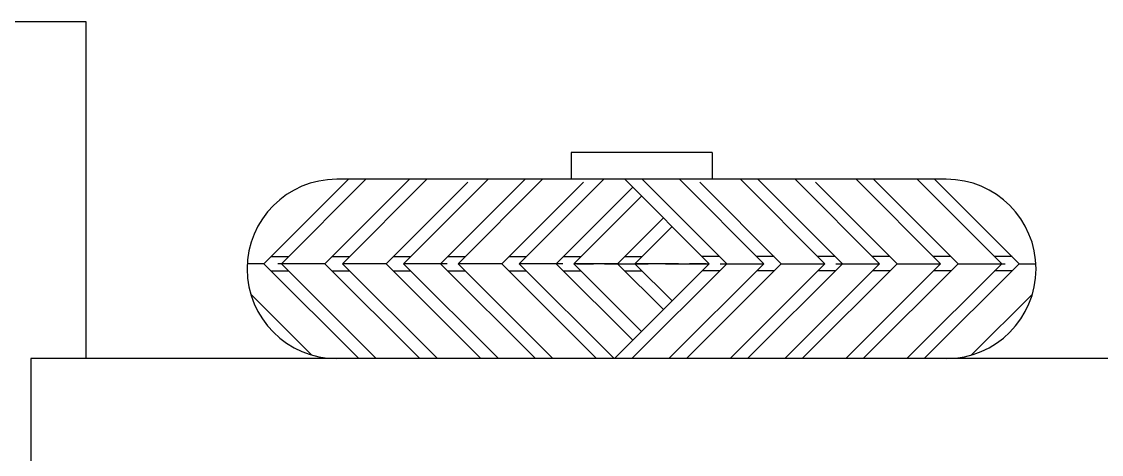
# Model space of a CAD drawing. Extents: x -121210 to 57230, y 84783 to 157800.
# Drawn here: x -31562 to -30522, y 118645 to 119062 of the extents above; entities that cross this region are included whole.
import ezdxf

# ---------------------------------------------------------------- set-up
doc = ezdxf.new("R2010")
doc.units = 0
doc.header["$MEASUREMENT"] = 0
doc.layers.get('0').update_dxf_attribs({"linetype": 'CONTINUOUS'})

# ---------------------------------------------------------------- blocks, each defined once
blk = doc.blocks.new('A$C1C31036F')
for p, q in [((0, 3458.3), (1427.6, 3458.3)), ((1427.6, 3458.3), (1427.6, 2808.3)), ((2634.2, 3205.6), (2362.3, 3205.6)), ((2362.3, 3205.6), (2362.3, 3154)), ((2634.2, 3205.6), (2634.2, 3154)), ((1770.4, 2991.1), (1933.3, 3154)), ((1804.1, 2991.1), (1967, 3154)), ((1888.2, 2991.1), (2051, 3154)), ((3085.6, 3154), (1910.9, 3154)), ((1921.8, 2991.1), (2084.7, 3154)), ((2005.9, 2991.1), (2163.2, 3148.5)), ((2039.5, 2991.1), (2202.4, 3154)), ((2111.1, 2991.1), (2274, 3154)), ((2144.7, 2991.1), (2307.6, 3154)), ((2228.8, 2991.1), (2386.1, 3148.5)), ((2262.4, 2991.1), (2425.3, 3154)), ((2628.8, 2991.1), (2465.9, 3154)), ((2662.4, 2991.1), (2499.5, 3154)), ((2734, 2991.1), (2571.1, 3154)), ((2767.6, 2991.1), (2610.3, 3148.5)), ((2851.7, 2991.1), (2688.8, 3154)), ((2885.4, 2991.1), (2722.5, 3154)), ((2956.9, 2991.1), (2794.1, 3154)), ((2990.6, 2991.1), (2833.3, 3148.5)), ((3074.6, 2991.1), (2911.8, 3154)), ((3108.3, 2991.1), (2945.4, 3154)), ((3192.4, 2991.1), (3029.5, 3154)), ((3226, 2991.1), (3063.1, 3154)), ((2334, 2991.1), (2481.4, 3138.5)), ((2367.7, 2991.1), (2498.2, 3121.7)), ((2451.7, 2991.1), (2540.3, 3079.7)), ((2485.4, 2991.1), (2557.1, 3062.9)), ((1784.2, 3004.9), (1811.1, 3004.9)), ((1784.2, 3004.9), (1817.8, 3004.9)), ((1901.9, 3004.9), (1935.6, 3004.9)), ((2019.6, 3004.9), (2053.3, 3004.9)), ((2124.9, 3004.9), (2158.5, 3004.9)), ((2242.6, 3004.9), (2276.2, 3004.9)), ((2347.8, 3004.9), (2381.4, 3004.9)), ((2465.5, 3004.9), (2499.1, 3004.9)), ((2648.7, 3004.9), (2615, 3004.9)), ((2753.9, 3004.9), (2720.2, 3004.9)), ((2871.6, 3004.9), (2838, 3004.9)), ((2976.8, 3004.9), (2943.2, 3004.9)), ((3094.5, 3004.9), (3060.9, 3004.9)), ((3212.2, 3004.9), (3178.6, 3004.9)), ((3212.2, 3004.9), (3185.4, 3004.9)), ((1770.4, 2991.1), (1738.3, 2991.1)), ((1770.4, 2991.1), (1952.8, 2808.8)), ((1784.2, 2977.4), (1811.1, 2977.4)), ((1784.2, 2977.4), (1817.8, 2977.4)), ((1856.6, 2991.1), (1797.3, 2991.1)), ((1856.6, 2991.1), (1797.3, 2991.1)), ((1888.2, 2991.1), (1804.1, 2991.1)), ((1888.2, 2991.1), (1804.1, 2991.1)), ((1804.1, 2991.1), (1986.4, 2808.8)), ((1888.2, 2991.1), (1804.1, 2991.1)), ((1888.2, 2991.1), (1804.1, 2991.1)), ((1888.2, 2991.1), (1804.1, 2991.1)), ((1888.2, 2991.1), (1804.1, 2991.1)), ((1888.2, 2991.1), (1804.1, 2991.1)), ((1888.2, 2991.1), (1804.1, 2991.1)), ((1888.2, 2991.1), (2070.5, 2808.8)), ((1901.9, 2977.4), (1935.6, 2977.4)), ((1921.8, 2991.1), (2104.1, 2808.8)), ((2005.9, 2991.1), (1921.8, 2991.1)), ((2005.9, 2991.1), (1921.8, 2991.1)), ((2005.9, 2991.1), (1921.8, 2991.1)), ((2005.9, 2991.1), (1921.8, 2991.1)), ((2005.9, 2991.1), (1921.8, 2991.1)), ((2005.9, 2991.1), (1921.8, 2991.1)), ((2005.9, 2991.1), (1921.8, 2991.1)), ((2005.9, 2991.1), (1921.8, 2991.1)), ((2005.9, 2991.1), (2188.8, 2808.3)), ((2019.6, 2977.4), (2053.3, 2977.4)), ((2039.5, 2991.1), (2222.4, 2808.3)), ((2072.1, 2991.1), (2039.5, 2991.1)), ((2072.1, 2991.1), (2039.5, 2991.1)), ((2123.6, 2991.1), (2039.5, 2991.1)), ((2123.6, 2991.1), (2039.5, 2991.1)), ((2123.6, 2991.1), (2039.5, 2991.1)), ((2123.6, 2991.1), (2039.5, 2991.1)), ((2123.6, 2991.1), (2039.5, 2991.1)), ((2123.6, 2991.1), (2039.5, 2991.1)), ((2111.1, 2991.1), (2294, 2808.3)), ((2124.9, 2977.4), (2158.5, 2977.4)), ((2144.7, 2991.1), (2327.6, 2808.3)), ((2177.3, 2991.1), (2144.7, 2991.1)), ((2177.3, 2991.1), (2144.7, 2991.1)), ((2228.8, 2991.1), (2144.7, 2991.1)), ((2228.8, 2991.1), (2144.7, 2991.1)), ((2228.8, 2991.1), (2144.7, 2991.1)), ((2228.8, 2991.1), (2144.7, 2991.1)), ((2228.8, 2991.1), (2144.7, 2991.1)), ((2228.8, 2991.1), (2144.7, 2991.1)), ((2228.8, 2991.1), (2144.7, 2991.1)), ((2228.8, 2991.1), (2144.7, 2991.1)), ((2228.8, 2991.1), (2411.7, 2808.3)), ((2242.6, 2977.4), (2276.2, 2977.4)), ((2262.4, 2991.1), (2445.3, 2808.3)), ((2346.5, 2991.1), (2262.4, 2991.1)), ((2346.5, 2991.1), (2262.4, 2991.1)), ((2346.5, 2991.1), (2262.4, 2991.1)), ((2346.5, 2991.1), (2262.4, 2991.1)), ((2346.5, 2991.1), (2262.4, 2991.1)), ((2346.5, 2991.1), (2262.4, 2991.1)), ((2295, 2991.1), (2262.4, 2991.1)), ((2295, 2991.1), (2262.4, 2991.1)), ((2334, 2991.1), (2481.4, 2843.8)), ((2347.8, 2977.4), (2381.4, 2977.4)), ((2367.7, 2991.1), (2498.2, 2860.6)), ((2400.2, 2991.1), (2367.7, 2991.1)), ((2400.2, 2991.1), (2367.7, 2991.1)), ((2451.7, 2991.1), (2367.7, 2991.1)), ((2451.7, 2991.1), (2367.7, 2991.1)), ((2451.7, 2991.1), (2367.7, 2991.1)), ((2451.7, 2991.1), (2367.7, 2991.1)), ((2451.7, 2991.1), (2367.7, 2991.1)), ((2451.7, 2991.1), (2367.7, 2991.1)), ((2451.7, 2991.1), (2367.7, 2991.1)), ((2451.7, 2991.1), (2367.7, 2991.1)), ((2373.3, 2991.1), (2405.9, 2991.1)), ((2373.3, 2991.1), (2405.9, 2991.1)), ((2427, 2991.1), (2511.1, 2991.1)), ((2427, 2991.1), (2511.1, 2991.1)), ((2427, 2991.1), (2511.1, 2991.1)), ((2427, 2991.1), (2511.1, 2991.1)), ((2427, 2991.1), (2511.1, 2991.1)), ((2427, 2991.1), (2511.1, 2991.1)), ((2628.8, 2991.1), (2445.9, 2808.3)), ((2451.7, 2991.1), (2540.3, 2902.6)), ((2465.5, 2977.4), (2499.1, 2977.4)), ((2478.5, 2991.1), (2511.1, 2991.1)), ((2478.5, 2991.1), (2511.1, 2991.1)), ((2662.4, 2991.1), (2479.5, 2808.3)), ((2517.9, 2991.1), (2485.4, 2991.1)), ((2517.9, 2991.1), (2485.4, 2991.1)), ((2569.5, 2991.1), (2485.4, 2991.1)), ((2569.5, 2991.1), (2485.4, 2991.1)), ((2569.5, 2991.1), (2485.4, 2991.1)), ((2569.5, 2991.1), (2485.4, 2991.1)), ((2569.5, 2991.1), (2485.4, 2991.1)), ((2569.5, 2991.1), (2485.4, 2991.1)), ((2485.4, 2991.1), (2557.1, 2919.4)), ((2544.7, 2991.1), (2628.8, 2991.1)), ((2544.7, 2991.1), (2628.8, 2991.1)), ((2544.7, 2991.1), (2628.8, 2991.1)), ((2544.7, 2991.1), (2628.8, 2991.1)), ((2544.7, 2991.1), (2628.8, 2991.1)), ((2544.7, 2991.1), (2628.8, 2991.1)), ((2544.7, 2991.1), (2628.8, 2991.1)), ((2544.7, 2991.1), (2628.8, 2991.1)), ((2734, 2991.1), (2551.1, 2808.3)), ((2767.6, 2991.1), (2584.8, 2808.3)), ((2623.1, 2991.1), (2590.6, 2991.1)), ((2623.1, 2991.1), (2590.6, 2991.1)), ((2596.2, 2991.1), (2628.8, 2991.1)), ((2596.2, 2991.1), (2628.8, 2991.1)), ((2648.7, 2977.4), (2615, 2977.4)), ((2649.9, 2991.1), (2734, 2991.1)), ((2649.9, 2991.1), (2734, 2991.1)), ((2649.9, 2991.1), (2734, 2991.1)), ((2649.9, 2991.1), (2734, 2991.1)), ((2649.9, 2991.1), (2734, 2991.1)), ((2649.9, 2991.1), (2734, 2991.1)), ((2851.7, 2991.1), (2668.8, 2808.3)), ((2701.5, 2991.1), (2734, 2991.1)), ((2701.5, 2991.1), (2734, 2991.1)), ((2885.4, 2991.1), (2702.5, 2808.3)), ((2753.9, 2977.4), (2720.2, 2977.4)), ((2767.6, 2991.1), (2851.7, 2991.1)), ((2767.6, 2991.1), (2851.7, 2991.1)), ((2767.6, 2991.1), (2851.7, 2991.1)), ((2767.6, 2991.1), (2851.7, 2991.1)), ((2767.6, 2991.1), (2851.7, 2991.1)), ((2767.6, 2991.1), (2851.7, 2991.1)), ((2767.6, 2991.1), (2851.7, 2991.1)), ((2767.6, 2991.1), (2851.7, 2991.1)), ((2956.9, 2991.1), (2774.1, 2808.3)), ((2990.6, 2991.1), (2807.7, 2808.3)), ((2819.2, 2991.1), (2851.7, 2991.1)), ((2819.2, 2991.1), (2851.7, 2991.1)), ((2871.6, 2977.4), (2838, 2977.4)), ((2872.9, 2991.1), (2956.9, 2991.1)), ((2872.9, 2991.1), (2956.9, 2991.1)), ((2872.9, 2991.1), (2956.9, 2991.1)), ((2872.9, 2991.1), (2956.9, 2991.1)), ((2872.9, 2991.1), (2956.9, 2991.1)), ((2872.9, 2991.1), (2956.9, 2991.1)), ((3074.6, 2991.1), (2892.3, 2808.8)), ((2924.4, 2991.1), (2956.9, 2991.1)), ((2924.4, 2991.1), (2956.9, 2991.1)), ((3108.3, 2991.1), (2926, 2808.8)), ((2976.8, 2977.4), (2943.2, 2977.4)), ((2990.6, 2991.1), (3074.6, 2991.1)), ((2990.6, 2991.1), (3074.6, 2991.1)), ((2990.6, 2991.1), (3074.6, 2991.1)), ((2990.6, 2991.1), (3074.6, 2991.1)), ((2990.6, 2991.1), (3074.6, 2991.1)), ((2990.6, 2991.1), (3074.6, 2991.1)), ((2990.6, 2991.1), (3074.6, 2991.1)), ((2990.6, 2991.1), (3074.6, 2991.1)), ((3192.4, 2991.1), (3010, 2808.8)), ((3226, 2991.1), (3043.7, 2808.8)), ((3094.5, 2977.4), (3060.9, 2977.4)), ((3108.3, 2991.1), (3192.4, 2991.1)), ((3108.3, 2991.1), (3192.4, 2991.1)), ((3108.3, 2991.1), (3192.4, 2991.1)), ((3108.3, 2991.1), (3192.4, 2991.1)), ((3108.3, 2991.1), (3192.4, 2991.1)), ((3108.3, 2991.1), (3192.4, 2991.1)), ((3108.3, 2991.1), (3192.4, 2991.1)), ((3108.3, 2991.1), (3192.4, 2991.1)), ((3139.8, 2991.1), (3199.1, 2991.1)), ((3139.8, 2991.1), (3199.1, 2991.1)), ((3212.2, 2977.4), (3178.6, 2977.4)), ((3212.2, 2977.4), (3185.4, 2977.4)), ((3226, 2991.1), (3258.2, 2991.1)), ((1745, 2932.5), (1862.3, 2815.2)), ((3251.5, 2932.5), (3134.2, 2815.2)), ((1321.4, 2808.3), (1321.4, 2600)), ((5649.8, 2808.3), (1321.4, 2808.3))]:
    blk.add_line(p, q)
for centre, start, end in [((1910.9, 2981.1), 90, 270), ((3085.6, 2981.1), 270, 90)]:
    blk.add_arc(centre, 172.9, start, end)

msp = doc.modelspace()

# ---------------------------------------------------------------- block references
at = {"xscale": 0.5, "yscale": 0.5, "zscale": 0.5}
msp.add_blockref('A$C1C31036F', (-32213.8, 117333.2), dxfattribs=at)

doc.saveas('drawing.dxf')
